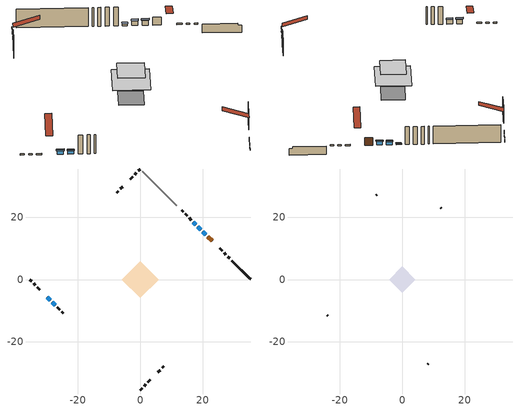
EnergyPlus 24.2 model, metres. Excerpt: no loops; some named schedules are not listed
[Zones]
conditioned space
 floor outside (Floor1 construction): -0.81,0 0,0.81 0.81,0 0,-0.81 z0.64
 floor adiabatic (AdiabaticFloorConstruction): -5.88,0 0,5.88 5.88,0 0,-5.88 z3.08
 floor foundation (Slab1 construction): -3.93,0 0,3.93 3.93,0 0,-3.93 z-1.65
 wall outside (RimJoist1 construction): 0,-35.37 0.61,-34.76 / -35.37,0 -34.76,-0.61 / 0,35.37 -0.61,34.76 / 28.65,6.72 28.04,7.33 z0.64:0.94
 wall outside (RimJoist2 construction): 1.26,-34.11 1.79,-33.57 / -34.11,-1.26 -33.57,-1.79 / -1.26,34.11 -1.79,33.57 / 27.38,7.98 26.85,8.52 z0.64:0.94
 wall outside (RimJoist3 construction): 2.45,-32.92 3.26,-32.1 / -32.92,-2.45 -32.1,-3.26 / -2.45,32.92 -3.26,32.1 / 26.2,9.17 25.38,9.99 z0.64:0.94
 wall outside (AdiabaticWallConstruction 1): 22.99,12.38 21.67,13.7 z0.64:2.67
 wall outside (AdiabaticWallConstruction): 21.01,14.36 20.06,15.31 / -29.71,-5.66 -28.75,-6.62 / 19.4,15.97 18.45,16.92 / -28.1,-7.27 -27.14,-8.22 z0.64:1.81; 17.79,17.58 17.02,18.35 z0.64:1.05
 wall outside (Wall1 construction): 5.66,-29.71 6.39,-28.98 / -26.49,-8.88 -25.76,-9.6 / -5.66,29.71 -6.39,28.98 / 16.36,19.01 15.64,19.73 z0.64:5.52
 wall outside (Wall3 construction): 7.04,-28.33 7.54,-27.83 / -25.11,-10.26 -24.61,-10.75 / -7.04,28.33 -7.54,27.83 / 13.71,21.66 13.22,22.15 z0.64:5.52
 wall foundation (FoundationWall1 construction): 29.3,6.06,-1.65 29.3,6.06,0.64 34.76,0.61,0.64 34.76,0.61,0.12 35.37,0,0.12 35.37,0,-1.65
 wall othersidecoefficients (Wall2 construction): 14.98,20.39 14.37,21 z0.64:5.52
 wall adiabatic (Wall5 construction): 11.71,23.65 0.66,34.71 z0.64:5.52
 window (WindowConstruction): 21.01,14.36 20.06,15.31 z0.64:1.81
 window (WindowConstruction 1): -29.71,-5.66 -28.75,-6.61 z0.64:1.81
 window (WindowConstruction 2): 19.4,15.97 18.45,16.92 z0.64:1.81
 window (WindowConstruction 3): -28.1,-7.27 -27.14,-8.22 z0.64:1.81
 window (WindowConstruction 4): 17.79,17.58 17.02,18.35 z0.64:1.05
 door (Door): 22.99,12.38 21.67,13.7 z0.64:2.67
 ceiling adiabatic (AdiabaticFloorConstruction): 0,-5.88 5.88,0 0,5.88 -5.88,0 z3.08
attic - vented
 floor to conditioned space (Floor2 construction Reversed): -4.22,0 0,4.22 4.22,0 0,-4.22 z5.52
 wall outside (Wall4 construction): 8.19,-27.18 8.38,-26.99 / -23.96,-11.41 -23.77,-11.6 / -8.19,27.18 -8.38,26.99 / 12.56,22.81 12.37,23 z0.64:5.52
 roof outside (Roof1 construction): 5,-30.36,5.52 0.89,-26.25,7.46 -0.19,-27.33,7.46 3.92,-31.45,5.52; -30.36,-5,5.52 -26.25,-0.89,7.46 -27.33,0.19,7.46 -31.45,-3.92,5.52; -5,30.36,5.52 -0.89,26.25,7.46 0.19,27.33,7.46 -3.92,31.45,5.52; 23.64,11.73,5.52 19.53,7.61,7.46 20.61,6.53,7.46 24.73,10.64,5.52
shading: 19.93,15.44 21.14,14.23 21.57,14.66 20.36,15.87 z1.99; -28.63,-6.74 -29.83,-5.53 -30.27,-5.97 -29.06,-7.17 z1.99; 18.38,16.99 19.47,15.9 19.9,16.33 18.81,17.42 z1.9; -27.08,-8.29 -28.16,-7.21 -28.59,-7.64 -27.51,-8.72 z1.9; 16.96,18.41 17.86,17.51 18.29,17.94 17.39,18.84 z1.14
[Building]
Building 1: Terrain=Suburbs
[Site:Location]
Calgary Intl AP_AB: Latitude {deg}=51.11; Longitude {deg}=-114.02; Time Zone {hr}=-7; Elevation {m}=1084; Keep Site Location Information=Yes
[Site:GroundTemperature:Shallow]
0.326196, -1.55603, -1.70677, -0.813554, 2.7722, 6.34125, 9.43543, 11.3955, 11.562, 9.96783, 6.95256, 3.49299
[Site:WaterMainsTemperature]
Calculation Method=Schedule; Temperature Schedule=mains temperature schedule
[Material] Roughness=Rough; Thermal Absorptance=0.9
Name | Thickness {m} | Conductivity {W/m-K} | Density {kg/m3} | Specific Heat {J/kg-K} | Solar Absorptance | Visible Absorptance
asphalt or fiberglass shingles | 0.00635 | 0.162714 | 1121.4 | 1465.45 | 0.4 | 0.4
ceiling loosefill ins | 0.0846667 | 0.0480833 | 16.02 | 1046.75 | 0.7 | 0.7
ceiling stud and cavity | 0.1397 | 0.14295 | 65.682 | 1177.47 | 0.7 | 0.7
concrete 4.0 in. | 0.1016 | 1.803125 | 2242.8 | 837.4 | 0.7 | 0.7
concrete 8.0 in. | 0.2032 | 1.803125 | 2242.8 | 837.4 | 0.7 | 0.7
door material | 0.04445 | 0.053851 | 512.64 | 1214.23 | 0.7 | 0.7
exterior vertical ins | 0.00543075 | 0.029427 | 32.04 | 1214.23 | 0.7 | 0.7
floor covering | 0.0127 | 0.0433444 | 54.468 | 1339.84 | 0.6 | 0.6
floor rigid ins; rim joist rigid ins; wall rigid ins | 0.051816 | 0.029427 | 32.04 | 1214.23 | 0.7 | 0.7
floor rigid ins 1; wall rigid ins 2 | 0.512978 | 0.029427 | 32.04 | 1214.23 | 0.7 | 0.7
floor stud and cavity | 0.1397 | 0.103278 | 92.3553 | 1139.71 | 0.7 | 0.7
floor stud and cavity 1 | 0.1397 | 1.75129 | 37.0049 | 1207.88 | 0.7 | 0.7
furniture material conditioned space 1 | 0.1524 | 0.115458 | 640.8 | 1214.23 | 0.6 | 0.6
gypsum board | 0.0127 | 0.160291 | 801 | 837.4 | 0.6 | 0.6
gypsum board 1 | 0.0127 | 0.160291 | 801 | 837.4 | 0.7 | 0.7
osb sheathing 0.5 in. | 0.0127 | 0.115458 | 512.64 | 1214.23 | 0.7 | 0.7
osb sheathing 0.5 in. 1 | 0.0127 | 0.115458 | 512.64 | 1214.23 | 0.4 | 0.4
osb sheathing 0.75 in. | 0.01905 | 0.115458 | 512.64 | 1214.23 | 0.7 | 0.7
osb sheathing 2.0 in. | 0.0508 | 0.115458 | 512.64 | 1214.23 | 0.7 | 0.7
rim joist stud and cavity | 0.0508 | 0.032142 | 125.044 | 1163.47 | 0.6 | 0.6
rim joist stud and cavity 1 | 0.0508 | 0.160653 | 125.044 | 1163.47 | 0.6 | 0.6
rim joist stud and cavity 2 | 0.0508 | 0.162462 | 125.044 | 1163.47 | 0.6 | 0.6
wall rigid ins 1 | 0.051816 | 0.029427 | 32.04 | 1214.23 | 0.4 | 0.4
wall stud and cavity | 0.1397 | 0.0765075 | 139.0536 | 1170.24 | 0.7 | 0.7
wall stud and cavity 1 | 0.1397 | 0.089694 | 139.0536 | 1170.24 | 0.7 | 0.7
wall stud and cavity 2 | 0.1397 | 0.46399 | 139.0536 | 1170.24 | 0.7 | 0.7
wall stud and cavity 3 | 0.0889 | 6.9971 | 50.32683 | 1063.81 | 0.6 | 0.6
wall stud and cavity 4 | 0.1397 | 0.61248 | 139.0536 | 1170.24 | 0.7 | 0.7
wall stud and cavity 5 | 0.0889 | 0.380278 | 52.3479 | 1209.89 | 0.7 | 0.7
wall stud and cavity 6 | 0.0889 | 0.391764 | 83.0341 | 1211.67 | 0.7 | 0.7
wood siding | 0.0254 | 0.102417 | 544.68 | 1172.36 | 0.4 | 0.4
wood siding 1 | 0.00254 | 0.102417 | 544.68 | 1172.36 | 0.4 | 0.4
wood siding 2; wood siding 3; wood siding 4 | 0.0254 | 0.102417 | 544.68 | 1172.36 | 0.7 | 0.7
[WindowMaterial:SimpleGlazingSystem]
Name | U-Factor {W/m2-K} | Solar Heat Gain Coefficient
WindowMaterial | 2.03897 | 0.53
WindowMaterial 1 | 2.24395 | 0.39
[Construction]
AdiabaticFloorConstruction: floor stud and cavity 1, floor rigid ins 1, osb sheathing 0.75 in., floor covering
AdiabaticWallConstruction: wood siding 3, wall rigid ins 2, wall stud and cavity 5, gypsum board
AdiabaticWallConstruction 1: wood siding 4, wall rigid ins 2, wall stud and cavity 5, gypsum board
Door: door material
Floor1 construction: floor stud and cavity, floor rigid ins, osb sheathing 0.75 in., floor covering
Floor2 construction Reversed: gypsum board, ceiling stud and cavity, ceiling loosefill ins
FoundationWall1 construction: concrete 8.0 in., gypsum board 1
furniture construction conditioned space 1: furniture material conditioned space 1
PartitionWallConstruction: gypsum board, wall stud and cavity 6, gypsum board
RimJoist1 construction: wood siding 2, osb sheathing 2.0 in., rim joist stud and cavity
RimJoist2 construction: wood siding 2, rim joist rigid ins, osb sheathing 2.0 in., rim joist stud and cavity 1
RimJoist3 construction: wood siding 2, rim joist rigid ins, osb sheathing 2.0 in., rim joist stud and cavity 2
Roof1 construction: asphalt or fiberglass shingles
Slab1 construction: concrete 4.0 in.
Wall1 construction: wood siding, osb sheathing 0.5 in., wall stud and cavity, gypsum board
Wall2 construction: osb sheathing 0.5 in. 1, wall stud and cavity 1, gypsum board
Wall3 construction: wood siding, wall rigid ins, osb sheathing 0.5 in., wall stud and cavity 2, gypsum board
Wall4 construction: wood siding 1, wall stud and cavity 3
Wall5 construction: wall rigid ins 1, osb sheathing 0.5 in., wall stud and cavity 4, gypsum board
WindowConstruction; WindowConstruction 1; WindowConstruction 2; WindowConstruction 3: WindowMaterial
WindowConstruction 4: WindowMaterial 1
[Zone] Multiplier=1; Part of Total Floor Area=Yes
Name | Volume {m3}
attic - vented | 11.228
conditioned space | 254.6
[Space]
Name | Zone | Volume {m3}
attic - vented 1 | attic - vented | 11.228
conditioned space 1 | conditioned space | 254.6
[ZoneInfiltration:EffectiveLeakageArea]
infil attic - vented 1: Zone or Space=attic - vented 1; Schedule=Always On Discrete; Effective Air Leakage Area {cm2}=1222.97; Stack Coefficient=0.000473963; Wind Coefficient=1.47093e-05
[ZoneMixing]
whole house fan mix: Zone or Space=attic - vented; Schedule=Always On Continuous; Design Flow Rate Calculation Method=Flow/Zone; Design Flow Rate {m3/s}=0; Source Zone or Space=conditioned space
[SurfaceProperty:ExposedFoundationPerimeter]
Slab1: Exposed Perimeter Calculation Method=TotalExposedPerimeter; Total Exposed Perimeter {m}=8.57701
[SurfaceProperty:OtherSideCoefficients]
other non-freezing space: Combined Convective/Radiative Film Coefficient {W/m2-K}=8.35; Constant Temperature Coefficient=1; External Dry-Bulb Temperature Coefficient=0; Ground Temperature Coefficient=0; Wind Speed Coefficient=0; Zone Air Temperature Coefficient=0; Constant Temperature Schedule=other non-freezing space; Previous Other Side Temperature Coefficient=0
[InternalMass] Zone or ZoneList=conditioned space; Space or SpaceList=conditioned space 1
Name | Construction | Surface Area {m2}
furniture mass conditioned space 1 | furniture construction conditioned space 1 | 40.5358
partition wall mass | PartitionWallConstruction | 101.339
[Lights]
interior lighting: Zone or ZoneList or Space or SpaceList=conditioned space 1; Schedule=interior lighting schedule; Design Level Calculation Method=LightingLevel; Lighting Level {W}=343.2; Return Air Fraction=0; Fraction Radiant=0.6; Fraction Visible=0.2; Fraction Replaceable=1
[People]
occupants: Zone or ZoneList or Space or SpaceList=conditioned space 1; Number of People Schedule=occupants schedule; Number of People Calculation Method=People; Number of People=3; Fraction Radiant=0.314171; Sensible Heat Fraction=0.56303; Activity Level Schedule=occupants activity schedule; Carbon Dioxide Generation Rate {m3/s-W}=0; Enable ASHRAE 55 Comfort Warnings=No; Mean Radiant Temperature Calculation Type=EnclosureAveraged
[ElectricEquipment] Zone or ZoneList or Space or SpaceList=conditioned space 1; Design Level Calculation Method=EquipmentLevel
Name | Schedule | Design Level {W} | Fraction Latent | Fraction Radiant | Fraction Lost
clothes dryer | clothes dryer schedule | 140.772 | 0.015 | 0.081 | 0.85
clothes washer | clothes washer schedule | 32.1985 | 0.03 | 0.162 | 0.7
cooking range | cooking range schedule | 208.969 | 0.08 | 0.432 | 0.2
dishwasher | dishwasher schedule | 66.8632 | 0.3 | 0.18 | 0.4
fridge | fridge schedule | 72.9452 | 0 | 0.6 | 0
mech vent bath fan 0 | mech vent bath fan 0 schedule | 50.2 | 0 | 0 | 1
mech vent house fan | mech vent house fan schedule | 0 | 0 | 0 | 1
mech vent house fan cfis | mech vent house fan cfis schedule | 0 | 0 | 0 | 0
misc plug loads | misc plug loads schedule | 494.7 | 0.045 | 0.513 | 0.1
whole house fan | Always On Discrete | 0 | 0 | 0 | 1
[OtherEquipment] Zone or ZoneList or Space or SpaceList=conditioned space 1; Design Level Calculation Method=EquipmentLevel
Name | Fuel Type | Schedule | Design Level {W} | Fraction Latent | Fraction Radiant | Fraction Lost
clothes dryer 1 | Electricity | clothes dryer schedule | 0 | 0.015 | 0.081 | 0.85
cooking range 1 | Electricity | cooking range schedule | 0 | 0.08 | 0.432 | 0.2
general water use latent | None | general water use schedule | 59.3978 | 1 | 0 | 0
general water use sensible | None | general water use schedule | -58.539 | 0 | 0.6 | 0
mech vent house fan latent load | None | Always On Discrete | 0 | 1 | 0 | 0
mech vent house fan sensible load | None | Always On Discrete | 0 | 0 | 0 | 0
water heater energy adjustment1 | NaturalGas | Always On Discrete | 0.01 | 0 | 0 | 1
[ZoneInfiltration:DesignFlowRate] Zone or ZoneList or Space or SpaceList=conditioned space 1; Schedule=Always On Discrete; Design Flow Rate Calculation Method=Flow/Zone; Design Flow Rate {m3/s}=0
infil flow; natural vent flow; whole house fan flow
[AvailabilityManager:Scheduled]
furnace airloop Availability Manager: Schedule=Always On Discrete
[Foundation:Kiva]
Foundation Kiva 1: Initial Indoor Air Temperature {C}=18; Wall Height Above Grade {m}=0.639989; Wall Depth Below Slab {m}=0.2032; Custom Block Material Name 1=exterior vertical ins; Custom Block Depth 1 {m}=2.28999; Custom Block X Position 1 {m}=0.2159; Custom Block Z Position 1 {m}=0
[Foundation:Kiva:Settings]
Soil Conductivity {W/m-K}=0.849921; Soil Density {kg/m3}=1842.3; Soil Specific Heat {J/kg-K}=418.7; Ground Solar Absorptivity=0.9; Ground Thermal Absorptivity=0.9; Ground Surface Roughness {m}=0.03; Far-Field Width {m}=40; Deep-Ground Boundary Condition=ZeroFlux; Deep-Ground Depth {m}=40; Minimum Cell Dimension {m}=0.2; Maximum Cell Growth Coefficient=3; Simulation Timestep=Timestep
[Exterior:Lights]
exterior lighting: Schedule=exterior lighting schedule; Design Level {W}=75.6
[EnergyManagementSystem:GlobalVariable]
furnace_airloop_Fan_RTF
infil_program_Qfan
infil_program_Qinf
natural_vent_program_Qnv
natural_vent_program_Qwhf
[EnergyManagementSystem:Sensor]
Name | Output:Variable or Output:Meter Index Key | Output:Variable or Output:Meter
airflow_gain | infil flow | Infiltration Sensible Heat Gain Energy
airflow_gain_1 | natural vent flow | Infiltration Sensible Heat Gain Energy
airflow_gain_2 | whole house fan flow | Infiltration Sensible Heat Gain Energy
airflow_loss | infil flow | Infiltration Sensible Heat Loss Energy
airflow_loss_1 | natural vent flow | Infiltration Sensible Heat Loss Energy
airflow_loss_2 | whole house fan flow | Infiltration Sensible Heat Loss Energy
clg_load_cond |  | Cooling:EnergyTransfer:Zone:CONDITIONED SPACE
clg_sp_s; clg_sp_s_1 | cooling setpoint | Schedule Value
clothes_dryer_exhaust_0_sch_s | clothes dryer exhaust 0 schedule | Schedule Value
cool_season | cooling season schedule | Schedule Value
htg_load_cond |  | Heating:EnergyTransfer:Zone:CONDITIONED SPACE
htg_sp_s; htg_sp_s_1 | heating setpoint | Schedule Value
ig_ee_conv | clothes dryer | Electric Equipment Convective Heating Energy
ig_ee_conv_2 | cooking range | Electric Equipment Convective Heating Energy
ig_ee_conv_4 | fridge | Electric Equipment Convective Heating Energy
ig_ee_conv_5 | misc plug loads | Electric Equipment Convective Heating Energy
ig_ee_conv_6 | whole house fan | Electric Equipment Convective Heating Energy
ig_ee_rad | clothes dryer | Electric Equipment Radiant Heating Energy
ig_ee_rad_2 | cooking range | Electric Equipment Radiant Heating Energy
ig_ee_rad_4 | fridge | Electric Equipment Radiant Heating Energy
ig_ee_rad_5 | misc plug loads | Electric Equipment Radiant Heating Energy
ig_ee_rad_6 | whole house fan | Electric Equipment Radiant Heating Energy
ig_lgt_conv | interior lighting | Lights Convective Heating Energy
ig_lgt_rad | interior lighting | Lights Radiant Heating Energy
ig_lgt_vis | interior lighting | Lights Visible Radiation Heating Energy
ig_oe_conv | clothes dryer 1 | Other Equipment Convective Heating Energy
ig_oe_conv_1 | cooking range 1 | Other Equipment Convective Heating Energy
ig_oe_conv_2 | general water use latent | Other Equipment Convective Heating Energy
ig_oe_conv_3 | general water use sensible | Other Equipment Convective Heating Energy
ig_oe_conv_4 | water heater energy adjustment1 | Other Equipment Convective Heating Energy
ig_oe_rad | clothes dryer 1 | Other Equipment Radiant Heating Energy
ig_oe_rad_1 | cooking range 1 | Other Equipment Radiant Heating Energy
ig_oe_rad_2 | general water use latent | Other Equipment Radiant Heating Energy
ig_oe_rad_3 | general water use sensible | Other Equipment Radiant Heating Energy
ig_oe_rad_4 | water heater energy adjustment1 | Other Equipment Radiant Heating Energy
ig_ppl_conv | occupants | People Convective Heating Energy
ig_ppl_rad | occupants | People Radiant Heating Energy
im_conv | furniture mass conditioned space 1 | Surface Inside Face Convection Heat Gain Energy
im_conv_1 | partition wall mass | Surface Inside Face Convection Heat Gain Energy
im_ig | furniture mass conditioned space 1 | Surface Inside Face Internal Gains Radiation Heat Gain Energy
im_ig_1 | partition wall mass | Surface Inside Face Internal Gains Radiation Heat Gain Energy
im_lgt | furniture mass conditioned space 1 | Surface Inside Face Lights Radiation Heat Gain Energy
im_lgt_1 | partition wall mass | Surface Inside Face Lights Radiation Heat Gain Energy
im_sol | furniture mass conditioned space 1 | Surface Inside Face Solar Radiation Heat Gain Energy
im_sol_1 | partition wall mass | Surface Inside Face Solar Radiation Heat Gain Energy
im_surf | furniture mass conditioned space 1 | Surface Inside Face Net Surface Thermal Radiation Heat Gain Energy
im_surf_1 | partition wall mass | Surface Inside Face Net Surface Thermal Radiation Heat Gain Energy
mech_vent_bath_fan_0_sch_s | mech vent bath fan 0 schedule | Schedule Value
mv_conv | mech vent bath fan 0 | Electric Equipment Convective Heating Energy
mv_conv_1 | mech vent house fan | Electric Equipment Convective Heating Energy
mv_conv_2 | mech vent house fan cfis | Electric Equipment Convective Heating Energy
mv_conv_3 | mech vent house fan latent load | Other Equipment Convective Heating Energy
mv_conv_4 | mech vent house fan sensible load | Other Equipment Convective Heating Energy
mv_rad | mech vent bath fan 0 | Electric Equipment Radiant Heating Energy
mv_rad_1 | mech vent house fan | Electric Equipment Radiant Heating Energy
mv_rad_2 | mech vent house fan cfis | Electric Equipment Radiant Heating Energy
mv_rad_3 | mech vent house fan latent load | Other Equipment Radiant Heating Energy
mv_rad_4 | mech vent house fan sensible load | Other Equipment Radiant Heating Energy
natural_vent_s | natural vent schedule | Schedule Value
oa_temp |  | Site Outdoor Air Drybulb Temperature
out_pb_s |  | Site Outdoor Air Barometric Pressure
out_wt_s |  | Site Outdoor Air Humidity Ratio
site_vw_s |  | Site Wind Speed
ss_back_out | Window1 | Surface Window Shortwave from Zone Back Out Window Heat Transfer Rate
ss_back_out_1 | Window2 | Surface Window Shortwave from Zone Back Out Window Heat Transfer Rate
ss_back_out_2 | Window3 | Surface Window Shortwave from Zone Back Out Window Heat Transfer Rate
ss_back_out_3 | Window4 | Surface Window Shortwave from Zone Back Out Window Heat Transfer Rate
ss_back_out_4 | Window5 | Surface Window Shortwave from Zone Back Out Window Heat Transfer Rate
ss_conv | Door1 | Surface Inside Face Convection Heat Gain Energy
ss_conv_1 | Window1 | Surface Inside Face Convection Heat Gain Energy
ss_conv_2 | Window2 | Surface Inside Face Convection Heat Gain Energy
ss_conv_3 | Window3 | Surface Inside Face Convection Heat Gain Energy
ss_conv_4 | Window4 | Surface Inside Face Convection Heat Gain Energy
ss_conv_5 | Window5 | Surface Inside Face Convection Heat Gain Energy
ss_ig | Door1 | Surface Inside Face Internal Gains Radiation Heat Gain Energy
ss_ig_1 | Window1 | Surface Inside Face Internal Gains Radiation Heat Gain Energy
ss_ig_2 | Window2 | Surface Inside Face Internal Gains Radiation Heat Gain Energy
ss_ig_3 | Window3 | Surface Inside Face Internal Gains Radiation Heat Gain Energy
ss_ig_4 | Window4 | Surface Inside Face Internal Gains Radiation Heat Gain Energy
ss_ig_5 | Window5 | Surface Inside Face Internal Gains Radiation Heat Gain Energy
ss_lgt | Door1 | Surface Inside Face Lights Radiation Heat Gain Energy
ss_sol | Door1 | Surface Inside Face Solar Radiation Heat Gain Energy
ss_surf | Door1 | Surface Inside Face Net Surface Thermal Radiation Heat Gain Energy
ss_surf_1 | Window1 | Surface Inside Face Net Surface Thermal Radiation Heat Gain Energy
ss_surf_2 | Window2 | Surface Inside Face Net Surface Thermal Radiation Heat Gain Energy
ss_surf_3 | Window3 | Surface Inside Face Net Surface Thermal Radiation Heat Gain Energy
ss_surf_4 | Window4 | Surface Inside Face Net Surface Thermal Radiation Heat Gain Energy
ss_surf_5 | Window5 | Surface Inside Face Net Surface Thermal Radiation Heat Gain Energy
ss_trans_in | Window1 | Surface Window Transmitted Solar Radiation Rate
ss_trans_in_1 | Window2 | Surface Window Transmitted Solar Radiation Rate
ss_trans_in_2 | Window3 | Surface Window Transmitted Solar Radiation Rate
ss_trans_in_3 | Window4 | Surface Window Transmitted Solar Radiation Rate
ss_trans_in_4 | Window5 | Surface Window Transmitted Solar Radiation Rate
ss_trans_out | Window1 | Surface Inside Face Initial Transmitted Diffuse Transmitted Out Window Solar Radiation Rate
ss_trans_out_1 | Window2 | Surface Inside Face Initial Transmitted Diffuse Transmitted Out Window Solar Radiation Rate
ss_trans_out_2 | Window3 | Surface Inside Face Initial Transmitted Diffuse Transmitted Out Window Solar Radiation Rate
ss_trans_out_3 | Window4 | Surface Inside Face Initial Transmitted Diffuse Transmitted Out Window Solar Radiation Rate
ss_trans_out_4 | Window5 | Surface Inside Face Initial Transmitted Diffuse Transmitted Out Window Solar Radiation Rate
s_conv | Floor1 | Surface Inside Face Convection Heat Gain Energy
s_conv_1 | Floor2 | Surface Inside Face Convection Heat Gain Energy
s_conv_10 | RimJoist2:225 | Surface Inside Face Convection Heat Gain Energy
s_conv_11 | RimJoist2:315 | Surface Inside Face Convection Heat Gain Energy
s_conv_12 | RimJoist2:45 | Surface Inside Face Convection Heat Gain Energy
s_conv_13 | RimJoist3:135 | Surface Inside Face Convection Heat Gain Energy
s_conv_14 | RimJoist3:225 | Surface Inside Face Convection Heat Gain Energy
s_conv_15 | RimJoist3:315 | Surface Inside Face Convection Heat Gain Energy
s_conv_16 | RimJoist3:45 | Surface Inside Face Convection Heat Gain Energy
s_conv_17 | Slab1 | Surface Inside Face Convection Heat Gain Energy
s_conv_18 | Wall1:135 | Surface Inside Face Convection Heat Gain Energy
s_conv_19 | Wall1:225 | Surface Inside Face Convection Heat Gain Energy
s_conv_2 | FoundationWall1 | Surface Inside Face Convection Heat Gain Energy
s_conv_20 | Wall1:315 | Surface Inside Face Convection Heat Gain Energy
s_conv_21 | Wall1:45 | Surface Inside Face Convection Heat Gain Energy
s_conv_22 | Wall2 | Surface Inside Face Convection Heat Gain Energy
s_conv_23 | Wall3:135 | Surface Inside Face Convection Heat Gain Energy
s_conv_24 | Wall3:225 | Surface Inside Face Convection Heat Gain Energy
s_conv_25 | Wall3:315 | Surface Inside Face Convection Heat Gain Energy
s_conv_26 | Wall3:45 | Surface Inside Face Convection Heat Gain Energy
s_conv_27 | Wall5 | Surface Inside Face Convection Heat Gain Energy
s_conv_3 | inferred conditioned ceiling | Surface Inside Face Convection Heat Gain Energy
s_conv_4 | inferred conditioned floor | Surface Inside Face Convection Heat Gain Energy
s_conv_5 | RimJoist1:135 | Surface Inside Face Convection Heat Gain Energy
s_conv_6 | RimJoist1:225 | Surface Inside Face Convection Heat Gain Energy
s_conv_7 | RimJoist1:315 | Surface Inside Face Convection Heat Gain Energy
s_conv_8 | RimJoist1:45 | Surface Inside Face Convection Heat Gain Energy
s_conv_9 | RimJoist2:135 | Surface Inside Face Convection Heat Gain Energy
s_ig | Floor1 | Surface Inside Face Internal Gains Radiation Heat Gain Energy
s_ig_1 | Floor2 | Surface Inside Face Internal Gains Radiation Heat Gain Energy
s_ig_10 | RimJoist2:225 | Surface Inside Face Internal Gains Radiation Heat Gain Energy
s_ig_11 | RimJoist2:315 | Surface Inside Face Internal Gains Radiation Heat Gain Energy
s_ig_12 | RimJoist2:45 | Surface Inside Face Internal Gains Radiation Heat Gain Energy
s_ig_13 | RimJoist3:135 | Surface Inside Face Internal Gains Radiation Heat Gain Energy
s_ig_14 | RimJoist3:225 | Surface Inside Face Internal Gains Radiation Heat Gain Energy
s_ig_15 | RimJoist3:315 | Surface Inside Face Internal Gains Radiation Heat Gain Energy
s_ig_16 | RimJoist3:45 | Surface Inside Face Internal Gains Radiation Heat Gain Energy
s_ig_17 | Slab1 | Surface Inside Face Internal Gains Radiation Heat Gain Energy
s_ig_18 | Wall1:135 | Surface Inside Face Internal Gains Radiation Heat Gain Energy
s_ig_19 | Wall1:225 | Surface Inside Face Internal Gains Radiation Heat Gain Energy
s_ig_2 | FoundationWall1 | Surface Inside Face Internal Gains Radiation Heat Gain Energy
s_ig_20 | Wall1:315 | Surface Inside Face Internal Gains Radiation Heat Gain Energy
s_ig_21 | Wall1:45 | Surface Inside Face Internal Gains Radiation Heat Gain Energy
s_ig_22 | Wall2 | Surface Inside Face Internal Gains Radiation Heat Gain Energy
s_ig_23 | Wall3:135 | Surface Inside Face Internal Gains Radiation Heat Gain Energy
s_ig_24 | Wall3:225 | Surface Inside Face Internal Gains Radiation Heat Gain Energy
s_ig_25 | Wall3:315 | Surface Inside Face Internal Gains Radiation Heat Gain Energy
s_ig_26 | Wall3:45 | Surface Inside Face Internal Gains Radiation Heat Gain Energy
s_ig_27 | Wall5 | Surface Inside Face Internal Gains Radiation Heat Gain Energy
s_ig_3 | inferred conditioned ceiling | Surface Inside Face Internal Gains Radiation Heat Gain Energy
s_ig_4 | inferred conditioned floor | Surface Inside Face Internal Gains Radiation Heat Gain Energy
s_ig_5 | RimJoist1:135 | Surface Inside Face Internal Gains Radiation Heat Gain Energy
s_ig_6 | RimJoist1:225 | Surface Inside Face Internal Gains Radiation Heat Gain Energy
s_ig_7 | RimJoist1:315 | Surface Inside Face Internal Gains Radiation Heat Gain Energy
s_ig_8 | RimJoist1:45 | Surface Inside Face Internal Gains Radiation Heat Gain Energy
s_ig_9 | RimJoist2:135 | Surface Inside Face Internal Gains Radiation Heat Gain Energy
s_lgt | Floor1 | Surface Inside Face Lights Radiation Heat Gain Energy
s_lgt_1 | Floor2 | Surface Inside Face Lights Radiation Heat Gain Energy
s_lgt_10 | RimJoist2:225 | Surface Inside Face Lights Radiation Heat Gain Energy
s_lgt_11 | RimJoist2:315 | Surface Inside Face Lights Radiation Heat Gain Energy
s_lgt_12 | RimJoist2:45 | Surface Inside Face Lights Radiation Heat Gain Energy
s_lgt_13 | RimJoist3:135 | Surface Inside Face Lights Radiation Heat Gain Energy
s_lgt_14 | RimJoist3:225 | Surface Inside Face Lights Radiation Heat Gain Energy
s_lgt_15 | RimJoist3:315 | Surface Inside Face Lights Radiation Heat Gain Energy
